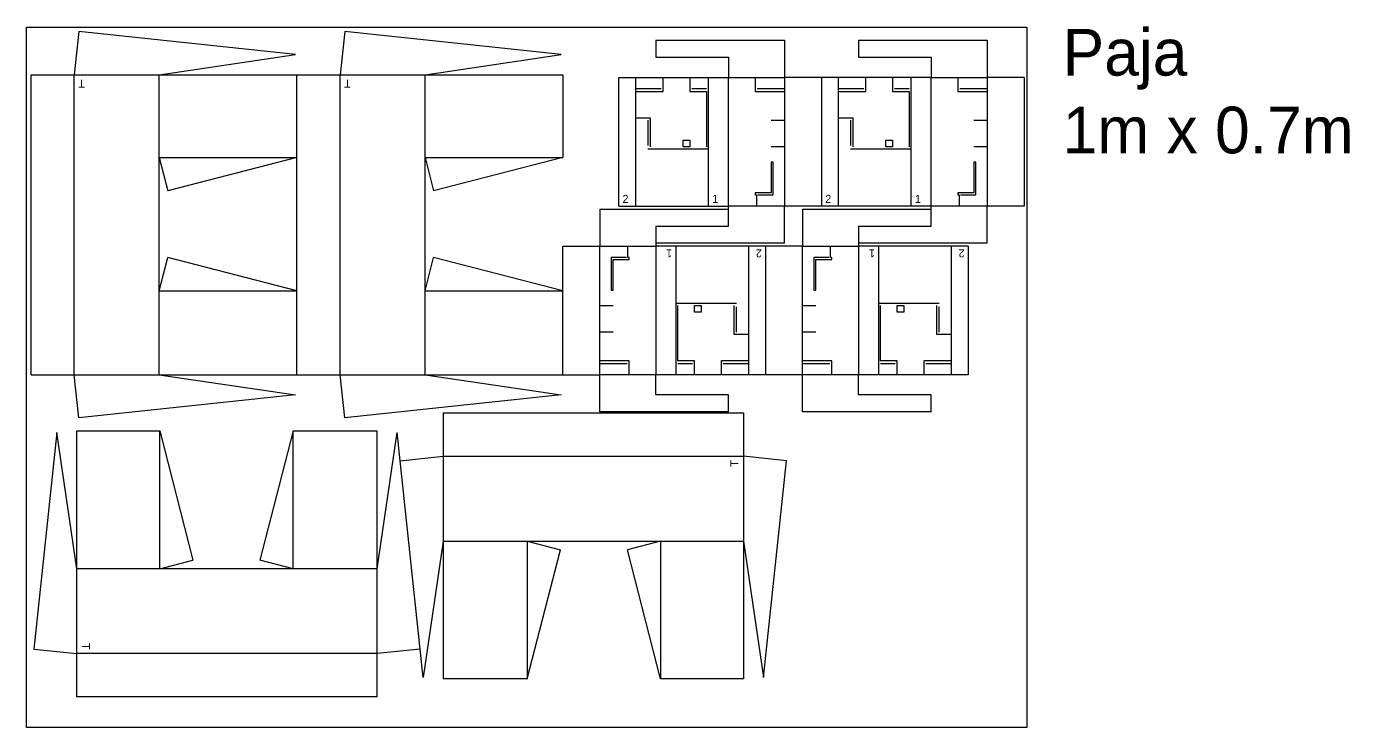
# Model space of a CAD drawing. Extents: x 68 to 168, y -112 to 57.
# Drawn here: x 68.4 to 167.6, y -112.1 to -59.5 of the extents above; entities that cross this region are included whole.
import ezdxf

# ---------------------------------------------------------------- set-up
doc = ezdxf.new("R2010")
doc.units = 0
doc.header["$MEASUREMENT"] = 0
doc.layers.get('0').update_dxf_attribs({"linetype": 'CONTINUOUS'})

msp = doc.modelspace()

# ---------------------------------------------------------------- linework, layer by layer
at = {"color": 1}
for p, q in [((72.297, -59.909), (71.956, -63.135)), ((88.533, -61.628), (72.297, -59.909)), ((92.229, -59.909), (91.888, -63.135)), ((108.465, -61.628), (92.229, -59.909)), ((115.55, -60.561), (125.2, -60.561)), ((115.55, -60.561), (115.55, -61.835)), ((125.2, -60.561), (125.2, -63.335)), ((130.748, -60.561), (140.398, -60.561)), ((130.748, -60.561), (130.748, -61.835)), ((140.398, -60.561), (140.398, -63.335)), ((78.317, -63.135), (88.533, -61.628)), ((98.25, -63.135), (108.465, -61.628)), ((115.55, -61.835), (121, -61.835)), ((121, -61.835), (121, -63.335)), ((130.748, -61.835), (136.198, -61.835)), ((136.198, -61.835), (136.198, -63.335)), ((68.711, -63.135), (71.956, -63.135)), ((68.711, -85.635), (68.711, -63.135)), ((78.317, -63.135), (91.888, -63.135)), ((88.644, -85.635), (88.644, -63.135)), ((98.25, -63.135), (108.576, -63.135)), ((108.576, -63.135), (108.576, -69.34)), ((112.776, -63.335), (121, -63.335)), ((112.776, -72.985), (112.776, -63.335)), ((119.5, -72.985), (119.5, -63.335)), ((136.198, -63.335), (125.2, -63.335)), ((127.974, -63.335), (127.974, -72.985)), ((134.698, -72.985), (134.698, -63.335)), ((143.173, -63.335), (140.398, -63.335)), ((143.173, -63.335), (143.173, -72.985)), ((78.317, -79.34), (78.317, -69.34)), ((78.317, -69.34), (78.959, -71.833)), ((88.644, -69.34), (78.959, -71.833)), ((98.25, -79.34), (98.25, -69.34)), ((98.25, -69.34), (98.891, -71.833)), ((108.576, -69.34), (98.891, -71.833)), ((111.35, -73.211), (121, -73.211)), ((111.35, -73.211), (111.35, -75.985)), ((112.776, -72.985), (121, -72.985)), ((121, -74.485), (121, -72.985)), ((125.2, -75.76), (125.2, -72.985)), ((136.198, -72.985), (125.2, -72.985)), ((126.548, -73.211), (136.198, -73.211)), ((126.548, -73.211), (126.548, -75.985)), ((136.198, -74.485), (136.198, -72.985)), ((140.398, -75.76), (140.398, -72.985)), ((143.173, -72.985), (140.398, -72.985)), ((115.55, -74.485), (121, -74.485)), ((115.55, -74.485), (115.55, -75.985)), ((130.748, -74.485), (136.198, -74.485)), ((130.748, -74.485), (130.748, -75.985)), ((108.576, -85.635), (108.576, -75.985)), ((108.576, -75.985), (111.35, -75.985)), ((125.2, -75.76), (115.55, -75.76)), ((126.548, -75.985), (115.55, -75.985)), ((117.05, -75.985), (117.05, -85.635)), ((123.774, -75.985), (123.774, -85.635)), ((140.398, -75.76), (130.748, -75.76)), ((138.973, -75.985), (130.748, -75.985)), ((132.248, -75.985), (132.248, -85.635)), ((138.973, -75.985), (138.973, -85.635)), ((78.317, -79.34), (78.959, -76.847)), ((88.644, -79.34), (78.959, -76.847)), ((98.25, -79.34), (98.891, -76.847)), ((108.576, -79.34), (98.891, -76.847)), ((68.711, -85.635), (71.956, -85.635)), ((72.297, -88.862), (71.956, -85.635)), ((78.317, -85.635), (88.533, -87.142)), ((78.317, -85.635), (91.888, -85.635)), ((92.229, -88.862), (91.888, -85.635)), ((98.25, -85.635), (108.465, -87.142)), ((98.25, -85.635), (111.35, -85.635)), ((111.35, -88.41), (111.35, -85.635)), ((115.55, -87.135), (115.55, -85.635)), ((126.548, -85.635), (115.55, -85.635)), ((126.548, -88.41), (126.548, -85.635)), ((130.748, -87.135), (130.748, -85.635)), ((138.973, -85.635), (130.748, -85.635)), ((88.533, -87.142), (72.297, -88.862)), ((108.465, -87.142), (92.229, -88.862)), ((121, -87.135), (115.55, -87.135)), ((121, -88.41), (121, -87.135)), ((136.198, -87.135), (130.748, -87.135)), ((136.198, -88.41), (136.198, -87.135)), ((99.612, -88.491), (99.612, -91.735)), ((99.612, -88.491), (122.112, -88.491)), ((121, -88.41), (111.35, -88.41)), ((122.112, -88.491), (122.112, -91.735)), ((136.198, -88.41), (126.548, -88.41)), ((70.647, -89.952), (68.927, -106.188)), ((72.154, -100.168), (70.647, -89.952)), ((72.154, -89.842), (78.358, -89.842)), ((72.154, -100.168), (72.154, -89.842)), ((78.358, -89.842), (80.851, -99.526)), ((88.358, -89.842), (85.865, -99.526)), ((88.358, -89.842), (94.654, -89.842)), ((94.654, -100.168), (94.654, -89.842)), ((94.654, -100.168), (96.16, -89.952)), ((98.105, -108.313), (96.16, -89.952)), ((96.386, -92.077), (99.612, -91.735)), ((125.338, -92.077), (122.112, -91.735)), ((123.619, -108.313), (125.338, -92.077)), ((99.612, -98.097), (98.105, -108.313)), ((99.612, -98.097), (99.612, -108.423)), ((105.907, -98.097), (115.907, -98.097)), ((105.907, -98.097), (108.4, -98.739)), ((115.907, -98.097), (113.414, -98.739)), ((122.112, -98.097), (122.112, -108.423)), ((122.112, -98.097), (123.619, -108.313)), ((105.907, -108.423), (108.4, -98.739)), ((115.907, -108.423), (113.414, -98.739)), ((78.358, -100.168), (80.851, -99.526)), ((88.358, -100.168), (78.358, -100.168)), ((88.358, -100.168), (85.865, -99.526)), ((68.927, -106.188), (72.154, -106.529)), ((72.154, -109.774), (72.154, -106.529)), ((97.88, -106.188), (94.654, -106.529)), ((94.654, -109.774), (94.654, -106.529)), ((105.907, -108.423), (99.612, -108.423)), ((122.112, -108.423), (115.907, -108.423)), ((94.654, -109.774), (72.154, -109.774))]:
    msp.add_line(p, q, dxfattribs=at)
at = {"color": 5}
for p, q in [((71.956, -63.135), (78.317, -63.135)), ((71.956, -85.635), (71.956, -63.135)), ((78.317, -69.34), (78.317, -63.135)), ((91.888, -63.135), (98.25, -63.135)), ((91.888, -85.635), (91.888, -63.135)), ((98.25, -69.34), (98.25, -63.135)), ((114.05, -72.985), (114.05, -63.335)), ((116.1, -64.385), (116.1, -63.335)), ((118.1, -63.335), (118.1, -64.385)), ((121, -63.335), (125.2, -63.335)), ((121, -72.985), (121, -63.335)), ((123, -63.335), (123, -64.385)), ((125.2, -63.335), (125.2, -72.985)), ((129.248, -72.985), (129.248, -63.335)), ((131.298, -64.385), (131.298, -63.335)), ((133.298, -63.335), (133.298, -64.385)), ((136.198, -63.335), (140.398, -63.335)), ((136.198, -72.985), (136.198, -63.335)), ((138.198, -63.335), (138.198, -64.385)), ((140.398, -63.335), (140.398, -72.985)), ((115.95, -64.185), (114.05, -64.185)), ((114.05, -64.385), (116.1, -64.385)), ((118.1, -64.385), (119.35, -64.385)), ((119.35, -64.185), (118.25, -64.185)), ((119.35, -64.385), (119.35, -68.535)), ((123, -64.385), (125.2, -64.385)), ((125.2, -64.185), (123.15, -64.185)), ((131.148, -64.185), (129.248, -64.185)), ((129.248, -64.385), (131.298, -64.385)), ((133.298, -64.385), (134.548, -64.385)), ((134.548, -64.185), (133.448, -64.185)), ((134.548, -64.385), (134.548, -68.535)), ((138.198, -64.385), (140.398, -64.385)), ((140.398, -64.185), (138.348, -64.185)), ((115.15, -66.385), (114.05, -66.385)), ((115.15, -68.535), (115.15, -66.385)), ((130.348, -66.385), (129.248, -66.385)), ((130.348, -68.535), (130.348, -66.385)), ((114.95, -66.535), (114.95, -68.435)), ((124.2, -66.535), (125.2, -66.535)), ((130.148, -66.535), (130.148, -68.435)), ((139.398, -66.535), (140.398, -66.535)), ((117.6, -68.035), (118.1, -68.035)), ((117.6, -68.535), (117.6, -68.035)), ((118.1, -68.035), (118.1, -68.535)), ((132.798, -68.535), (132.798, -68.035)), ((132.798, -68.035), (133.298, -68.035)), ((133.298, -68.035), (133.298, -68.535)), ((78.317, -69.34), (88.644, -69.34)), ((98.25, -69.34), (108.576, -69.34)), ((114.95, -68.685), (119.5, -68.685)), ((118.1, -68.535), (117.6, -68.535)), ((125.2, -68.535), (124.2, -68.535)), ((130.148, -68.685), (134.698, -68.685)), ((133.298, -68.535), (132.798, -68.535)), ((140.398, -68.535), (139.398, -68.535)), ((124.35, -69.685), (124.2, -69.685)), ((124.2, -69.685), (124.2, -71.985)), ((124.35, -72.135), (124.35, -69.685)), ((139.548, -69.685), (139.398, -69.685)), ((139.398, -69.685), (139.398, -71.985)), ((139.548, -72.135), (139.548, -69.685)), ((123, -71.985), (123, -72.135)), ((124.2, -71.985), (123, -71.985)), ((123, -72.135), (123.1, -72.135)), ((123.1, -72.135), (123.1, -72.985)), ((123.2, -72.135), (124.35, -72.135)), ((138.198, -71.985), (138.198, -72.135)), ((139.398, -71.985), (138.198, -71.985)), ((138.198, -72.135), (138.298, -72.135)), ((138.298, -72.135), (138.298, -72.985)), ((138.398, -72.135), (139.548, -72.135)), ((125.2, -72.985), (121, -72.985)), ((140.398, -72.985), (136.198, -72.985)), ((111.35, -75.985), (115.55, -75.985)), ((111.35, -85.635), (111.35, -75.985)), ((113.45, -76.835), (113.45, -75.985)), ((115.55, -75.985), (115.55, -85.635)), ((122.5, -75.985), (122.5, -85.635)), ((126.548, -75.985), (130.748, -75.985)), ((126.548, -85.635), (126.548, -75.985)), ((128.648, -76.835), (128.648, -75.985)), ((130.748, -75.985), (130.748, -85.635)), ((137.698, -75.985), (137.698, -85.635)), ((113.35, -76.835), (112.2, -76.835)), ((112.2, -76.835), (112.2, -79.285)), ((112.35, -79.285), (112.35, -76.985)), ((112.35, -76.985), (113.55, -76.985)), ((113.55, -76.835), (113.45, -76.835)), ((113.55, -76.985), (113.55, -76.835)), ((128.548, -76.835), (127.398, -76.835)), ((127.398, -76.835), (127.398, -79.285)), ((127.548, -79.285), (127.548, -76.985)), ((127.548, -76.985), (128.748, -76.985)), ((128.748, -76.835), (128.648, -76.835)), ((128.748, -76.985), (128.748, -76.835)), ((78.317, -79.34), (88.644, -79.34)), ((78.317, -85.635), (78.317, -79.34)), ((98.25, -79.34), (108.576, -79.34)), ((98.25, -85.635), (98.25, -79.34)), ((112.2, -79.285), (112.35, -79.285)), ((127.398, -79.285), (127.548, -79.285)), ((121.6, -80.285), (117.05, -80.285)), ((136.798, -80.285), (132.248, -80.285)), ((111.35, -80.435), (112.35, -80.435)), ((117.2, -84.585), (117.2, -80.435)), ((118.45, -80.935), (118.45, -80.435)), ((118.45, -80.435), (118.95, -80.435)), ((118.95, -80.935), (118.45, -80.935)), ((118.95, -80.435), (118.95, -80.935)), ((121.4, -80.435), (121.4, -82.585)), ((121.6, -82.435), (121.6, -80.535)), ((126.548, -80.435), (127.548, -80.435)), ((132.398, -84.585), (132.398, -80.435)), ((133.648, -80.435), (134.148, -80.435)), ((133.648, -80.935), (133.648, -80.435)), ((134.148, -80.935), (133.648, -80.935)), ((134.148, -80.435), (134.148, -80.935)), ((136.598, -80.435), (136.598, -82.585)), ((136.798, -82.435), (136.798, -80.535)), ((112.35, -82.435), (111.35, -82.435)), ((121.4, -82.585), (122.5, -82.585)), ((127.548, -82.435), (126.548, -82.435)), ((136.598, -82.585), (137.698, -82.585)), ((113.55, -84.585), (111.35, -84.585)), ((111.35, -84.785), (113.4, -84.785)), ((113.55, -85.635), (113.55, -84.585)), ((118.45, -84.585), (117.2, -84.585)), ((117.2, -84.785), (118.3, -84.785)), ((118.45, -85.635), (118.45, -84.585)), ((120.45, -84.585), (120.45, -85.635)), ((122.5, -84.585), (120.45, -84.585)), ((120.6, -84.785), (122.5, -84.785)), ((128.748, -84.585), (126.548, -84.585)), ((126.548, -84.785), (128.598, -84.785)), ((128.748, -85.635), (128.748, -84.585)), ((133.648, -84.585), (132.398, -84.585)), ((132.398, -84.785), (133.498, -84.785)), ((133.648, -85.635), (133.648, -84.585)), ((135.648, -84.585), (135.648, -85.635)), ((137.698, -84.585), (135.648, -84.585)), ((135.798, -84.785), (137.698, -84.785)), ((71.956, -85.635), (78.317, -85.635)), ((91.888, -85.635), (98.25, -85.635)), ((115.55, -85.635), (111.35, -85.635)), ((130.748, -85.635), (126.548, -85.635)), ((78.358, -100.168), (78.358, -89.842)), ((88.358, -100.168), (88.358, -89.842)), ((99.612, -91.735), (99.612, -98.097)), ((99.612, -91.735), (122.112, -91.735)), ((122.112, -91.735), (122.112, -98.097)), ((99.612, -98.097), (105.907, -98.097)), ((105.907, -98.097), (105.907, -108.423)), ((115.907, -98.097), (122.112, -98.097)), ((115.907, -98.097), (115.907, -108.423)), ((72.154, -106.529), (72.154, -100.168)), ((78.358, -100.168), (72.154, -100.168)), ((94.654, -100.168), (88.358, -100.168)), ((94.654, -106.529), (94.654, -100.168)), ((94.654, -106.529), (72.154, -106.529))]:
    msp.add_line(p, q, dxfattribs=at)
msp.add_lwpolyline([(68.368, -112.071), (68.368, -59.571), (143.368, -59.571), (143.368, -112.071), (68.368, -112.071)])

# ---------------------------------------------------------------- texts
for s, rotation, p in [('T', 180, (72.745, -63.502)), ('T', 180, (92.677, -63.502)), ('1', 180, (116.772, -76.228)), ('2', 180, (123.496, -76.228)), ('1', 180, (131.971, -76.228)), ('2', 180, (138.695, -76.228)), ('T', 90, (121.745, -92.524)), ('T', 270, (72.52, -105.74))]:
    msp.add_text(s, height=0.6, rotation=rotation, dxfattribs=at).set_placement(p)
for s, p in [('2', (113.054, -72.743)), ('1', (119.778, -72.743)), ('2', (128.252, -72.743)), ('1', (134.976, -72.743))]:
    msp.add_text(s, height=0.6, dxfattribs=at).set_placement(p)
at = {"insert": (146.045, -59.708), "char_height": 3.495, "attachment_point": 1}
msp.add_mtext_dynamic_manual_height_columns('Paja\\P1m x 0.7m', width=35.91049, gutter_width=1, heights=[0], dxfattribs=at)

doc.saveas('drawing.dxf')
